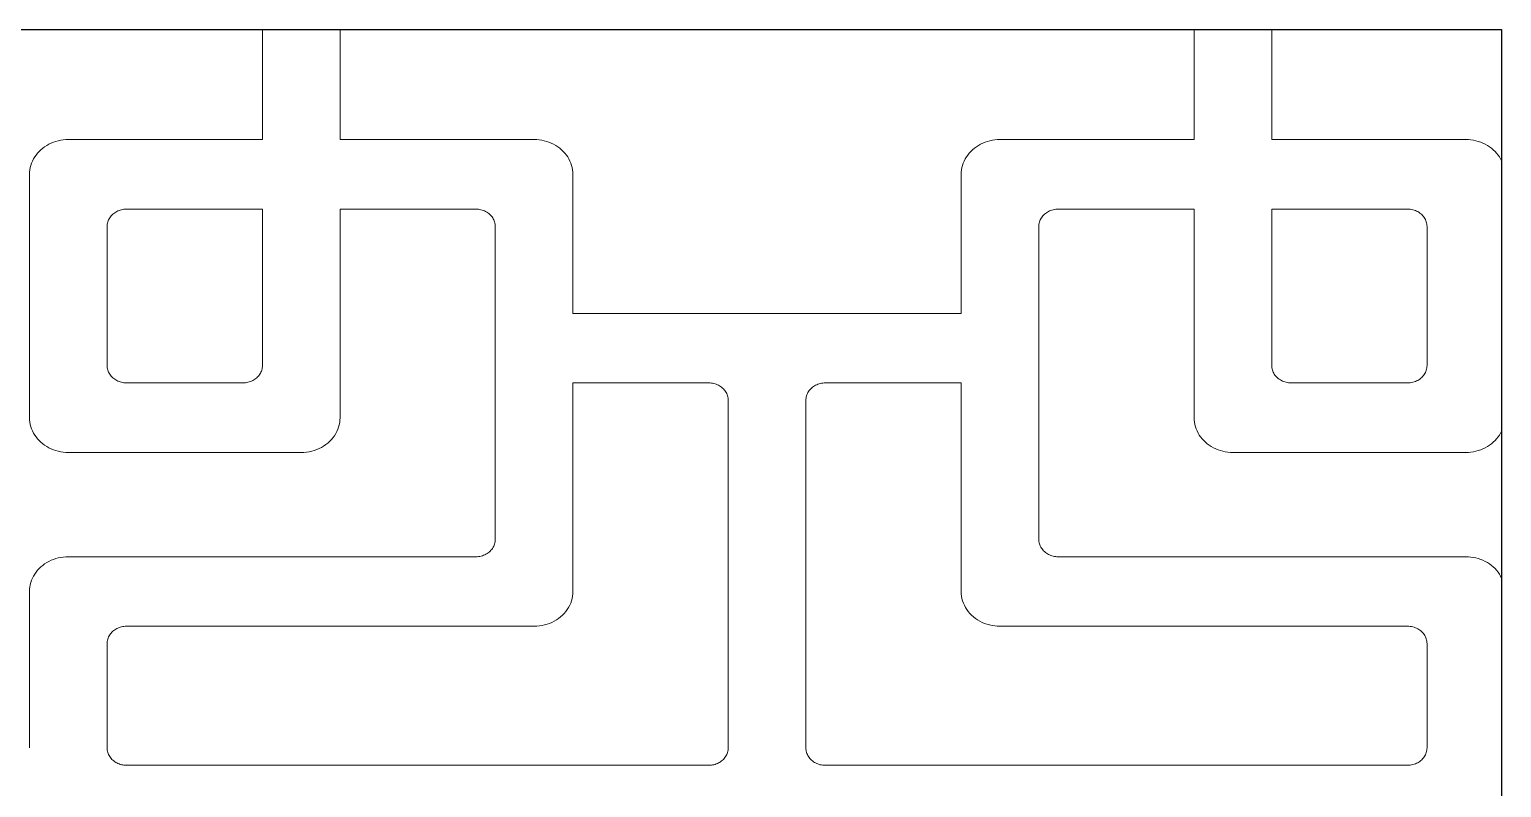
# Model space of a CAD drawing. Extents: x 1188826 to 1909461, y 608442 to 1651179.
# Drawn here: x 1691507.2 to 1691992.5, y 1048277.8 to 1048527.8 of the extents above; entities that cross this region are included whole.
import ezdxf

# ---------------------------------------------------------------- set-up
doc = ezdxf.new("R2010")
doc.units = 0
doc.header["$LTSCALE"] = 1000
doc.header["$MEASUREMENT"] = 0
doc.layers.add('煤化工粉煤灰', color=7, linetype='Continuous', lineweight=0)
doc.layers.add('立面线', color=40, linetype='Continuous')

msp = doc.modelspace()

# ---------------------------------------------------------------- linework, layer by layer
at = {"layer": '煤化工粉煤灰', "color": 34}
for p, q in [((1691584.03, 1048491.45), (1691584.03, 1048527.78)), ((1691609.62, 1048491.45), (1691609.62, 1048527.78)), ((1691891.11, 1048491.45), (1691891.11, 1048527.78)), ((1691916.7, 1048491.45), (1691916.7, 1048527.78)), ((1691513.65, 1048489.91), (1691512.94, 1048489.52)), ((1691514.39, 1048490.27), (1691513.65, 1048489.91)), ((1691515.15, 1048490.58), (1691514.39, 1048490.27)), ((1691515.94, 1048490.84), (1691515.15, 1048490.58)), ((1691516.74, 1048491.06), (1691515.94, 1048490.84)), ((1691517.55, 1048491.23), (1691516.74, 1048491.06)), ((1691518.38, 1048491.35), (1691517.55, 1048491.23)), ((1691519.21, 1048491.43), (1691518.38, 1048491.35)), ((1691520.05, 1048491.45), (1691519.21, 1048491.43)), ((1691584.03, 1048491.45), (1691520.05, 1048491.45)), ((1691673.59, 1048491.45), (1691609.62, 1048491.45)), ((1691674.43, 1048491.43), (1691673.59, 1048491.45)), ((1691675.26, 1048491.35), (1691674.43, 1048491.43)), ((1691676.09, 1048491.23), (1691675.26, 1048491.35)), ((1691676.9, 1048491.06), (1691676.09, 1048491.23)), ((1691677.71, 1048490.84), (1691676.9, 1048491.06)), ((1691678.49, 1048490.58), (1691677.71, 1048490.84)), ((1691679.25, 1048490.27), (1691678.49, 1048490.58)), ((1691679.99, 1048489.91), (1691679.25, 1048490.27)), ((1691680.7, 1048489.52), (1691679.99, 1048489.91)), ((1691820.74, 1048489.91), (1691820.03, 1048489.52)), ((1691821.48, 1048490.27), (1691820.74, 1048489.91)), ((1691822.24, 1048490.58), (1691821.48, 1048490.27)), ((1691823.02, 1048490.84), (1691822.24, 1048490.58)), ((1691823.83, 1048491.06), (1691823.02, 1048490.84)), ((1691824.64, 1048491.23), (1691823.83, 1048491.06)), ((1691825.47, 1048491.35), (1691824.64, 1048491.23)), ((1691826.3, 1048491.43), (1691825.47, 1048491.35)), ((1691827.14, 1048491.45), (1691826.3, 1048491.43)), ((1691891.11, 1048491.45), (1691827.14, 1048491.45)), ((1691980.68, 1048491.45), (1691916.7, 1048491.45)), ((1691981.52, 1048491.43), (1691980.68, 1048491.45)), ((1691982.35, 1048491.35), (1691981.52, 1048491.43)), ((1691983.18, 1048491.23), (1691982.35, 1048491.35)), ((1691983.99, 1048491.06), (1691983.18, 1048491.23)), ((1691984.79, 1048490.84), (1691983.99, 1048491.06)), ((1691985.58, 1048490.58), (1691984.79, 1048490.84)), ((1691986.34, 1048490.27), (1691985.58, 1048490.58)), ((1691987.08, 1048489.91), (1691986.34, 1048490.27)), ((1691987.79, 1048489.52), (1691987.08, 1048489.91)), ((1691508.57, 1048485.06), (1691508.23, 1048484.37)), ((1691508.97, 1048485.72), (1691508.57, 1048485.06)), ((1691509.41, 1048486.36), (1691508.97, 1048485.72)), ((1691509.9, 1048486.97), (1691509.41, 1048486.36)), ((1691510.43, 1048487.55), (1691509.9, 1048486.97)), ((1691511, 1048488.09), (1691510.43, 1048487.55)), ((1691511.61, 1048488.61), (1691511, 1048488.09)), ((1691512.26, 1048489.08), (1691511.61, 1048488.61)), ((1691512.94, 1048489.52), (1691512.26, 1048489.08)), ((1691681.38, 1048489.08), (1691680.7, 1048489.52)), ((1691682.03, 1048488.61), (1691681.38, 1048489.08)), ((1691682.64, 1048488.09), (1691682.03, 1048488.61)), ((1691683.21, 1048487.55), (1691682.64, 1048488.09)), ((1691683.74, 1048486.97), (1691683.21, 1048487.55)), ((1691684.23, 1048486.36), (1691683.74, 1048486.97)), ((1691684.67, 1048485.72), (1691684.23, 1048486.36)), ((1691685.07, 1048485.06), (1691684.67, 1048485.72)), ((1691685.41, 1048484.37), (1691685.07, 1048485.06)), ((1691815.66, 1048485.06), (1691815.32, 1048484.37)), ((1691816.06, 1048485.72), (1691815.66, 1048485.06)), ((1691816.5, 1048486.36), (1691816.06, 1048485.72)), ((1691816.99, 1048486.97), (1691816.5, 1048486.36)), ((1691817.52, 1048487.55), (1691816.99, 1048486.97)), ((1691818.09, 1048488.09), (1691817.52, 1048487.55)), ((1691818.7, 1048488.61), (1691818.09, 1048488.09)), ((1691819.35, 1048489.08), (1691818.7, 1048488.61)), ((1691820.03, 1048489.52), (1691819.35, 1048489.08)), ((1691988.47, 1048489.08), (1691987.79, 1048489.52)), ((1691989.12, 1048488.61), (1691988.47, 1048489.08)), ((1691989.73, 1048488.09), (1691989.12, 1048488.61)), ((1691990.3, 1048487.55), (1691989.73, 1048488.09)), ((1691990.83, 1048486.97), (1691990.3, 1048487.55)), ((1691991.32, 1048486.36), (1691990.83, 1048486.97)), ((1691991.76, 1048485.72), (1691991.32, 1048486.36)), ((1691992.16, 1048485.06), (1691991.76, 1048485.72)), ((1691992.46, 1048484.46), (1691992.16, 1048485.06)), ((1691507.28, 1048480.74), (1691507.25, 1048479.99)), ((1691507.25, 1048479.99), (1691507.25, 1048399.75)), ((1691507.36, 1048481.48), (1691507.28, 1048480.74)), ((1691507.5, 1048482.22), (1691507.36, 1048481.48)), ((1691507.69, 1048482.95), (1691507.5, 1048482.22)), ((1691507.93, 1048483.67), (1691507.69, 1048482.95)), ((1691508.23, 1048484.37), (1691507.93, 1048483.67)), ((1691685.71, 1048483.67), (1691685.41, 1048484.37)), ((1691685.95, 1048482.95), (1691685.71, 1048483.67)), ((1691686.14, 1048482.22), (1691685.95, 1048482.95)), ((1691686.28, 1048481.48), (1691686.14, 1048482.22)), ((1691686.36, 1048480.74), (1691686.28, 1048481.48)), ((1691686.39, 1048479.99), (1691686.36, 1048480.74)), ((1691686.39, 1048434.14), (1691686.39, 1048479.99)), ((1691814.37, 1048480.74), (1691814.34, 1048479.99)), ((1691814.34, 1048479.99), (1691814.34, 1048434.14)), ((1691814.45, 1048481.48), (1691814.37, 1048480.74)), ((1691814.59, 1048482.22), (1691814.45, 1048481.48)), ((1691814.78, 1048482.95), (1691814.59, 1048482.22)), ((1691815.02, 1048483.67), (1691814.78, 1048482.95)), ((1691815.32, 1048484.37), (1691815.02, 1048483.67)), ((1691533.5, 1048465.33), (1691533.33, 1048464.99)), ((1691533.7, 1048465.66), (1691533.5, 1048465.33)), ((1691533.92, 1048465.98), (1691533.7, 1048465.66)), ((1691534.17, 1048466.28), (1691533.92, 1048465.98)), ((1691534.43, 1048466.57), (1691534.17, 1048466.28)), ((1691534.72, 1048466.85), (1691534.43, 1048466.57)), ((1691535.02, 1048467.1), (1691534.72, 1048466.85)), ((1691535.35, 1048467.34), (1691535.02, 1048467.1)), ((1691535.69, 1048467.56), (1691535.35, 1048467.34)), ((1691536.04, 1048467.76), (1691535.69, 1048467.56)), ((1691536.41, 1048467.93), (1691536.04, 1048467.76)), ((1691536.79, 1048468.09), (1691536.41, 1048467.93)), ((1691537.19, 1048468.22), (1691536.79, 1048468.09)), ((1691537.59, 1048468.33), (1691537.19, 1048468.22)), ((1691537.99, 1048468.42), (1691537.59, 1048468.33)), ((1691538.41, 1048468.48), (1691537.99, 1048468.42)), ((1691538.82, 1048468.51), (1691538.41, 1048468.48)), ((1691539.24, 1048468.53), (1691538.82, 1048468.51)), ((1691584.03, 1048468.53), (1691539.24, 1048468.53)), ((1691584.03, 1048468.53), (1691584.03, 1048416.94)), ((1691609.62, 1048468.53), (1691654.4, 1048468.53)), ((1691609.62, 1048399.75), (1691609.62, 1048468.53)), ((1691654.4, 1048468.53), (1691654.82, 1048468.51)), ((1691654.82, 1048468.51), (1691655.24, 1048468.48)), ((1691655.24, 1048468.48), (1691655.65, 1048468.42)), ((1691655.65, 1048468.42), (1691656.06, 1048468.33)), ((1691656.06, 1048468.33), (1691656.46, 1048468.22)), ((1691656.46, 1048468.22), (1691656.85, 1048468.09)), ((1691656.85, 1048468.09), (1691657.23, 1048467.93)), ((1691657.23, 1048467.93), (1691657.6, 1048467.76)), ((1691657.6, 1048467.76), (1691657.95, 1048467.56)), ((1691657.95, 1048467.56), (1691658.29, 1048467.34)), ((1691658.29, 1048467.34), (1691658.62, 1048467.1)), ((1691658.62, 1048467.1), (1691658.92, 1048466.85)), ((1691658.92, 1048466.85), (1691659.21, 1048466.57)), ((1691659.21, 1048466.57), (1691659.48, 1048466.28)), ((1691659.48, 1048466.28), (1691659.72, 1048465.98)), ((1691659.72, 1048465.98), (1691659.94, 1048465.66)), ((1691659.94, 1048465.66), (1691660.14, 1048465.33)), ((1691660.14, 1048465.33), (1691660.31, 1048464.99)), ((1691840.42, 1048464.99), (1691840.59, 1048465.33)), ((1691840.59, 1048465.33), (1691840.79, 1048465.66)), ((1691840.79, 1048465.66), (1691841.01, 1048465.98)), ((1691841.01, 1048465.98), (1691841.25, 1048466.28)), ((1691841.25, 1048466.28), (1691841.52, 1048466.57)), ((1691841.52, 1048466.57), (1691841.81, 1048466.85)), ((1691841.81, 1048466.85), (1691842.11, 1048467.1)), ((1691842.11, 1048467.1), (1691842.44, 1048467.34)), ((1691842.44, 1048467.34), (1691842.78, 1048467.56)), ((1691842.78, 1048467.56), (1691843.13, 1048467.76)), ((1691843.13, 1048467.76), (1691843.5, 1048467.93)), ((1691843.5, 1048467.93), (1691843.88, 1048468.09)), ((1691843.88, 1048468.09), (1691844.27, 1048468.22)), ((1691844.27, 1048468.22), (1691844.67, 1048468.33)), ((1691844.67, 1048468.33), (1691845.08, 1048468.42)), ((1691845.08, 1048468.42), (1691845.5, 1048468.48)), ((1691845.5, 1048468.48), (1691845.91, 1048468.51)), ((1691845.91, 1048468.51), (1691846.33, 1048468.53)), ((1691846.33, 1048468.53), (1691891.11, 1048468.53)), ((1691891.11, 1048468.53), (1691891.11, 1048399.75)), ((1691916.7, 1048468.53), (1691961.49, 1048468.53)), ((1691916.7, 1048416.94), (1691916.7, 1048468.53)), ((1691961.49, 1048468.53), (1691961.92, 1048468.51)), ((1691961.92, 1048468.51), (1691962.36, 1048468.47)), ((1691962.36, 1048468.47), (1691962.79, 1048468.41)), ((1691962.79, 1048468.41), (1691963.21, 1048468.31)), ((1691963.21, 1048468.31), (1691963.63, 1048468.19)), ((1691963.63, 1048468.19), (1691964.04, 1048468.05)), ((1691964.04, 1048468.05), (1691964.43, 1048467.88)), ((1691964.43, 1048467.88), (1691964.81, 1048467.69)), ((1691964.81, 1048467.69), (1691965.18, 1048467.48)), ((1691965.18, 1048467.48), (1691965.53, 1048467.24)), ((1691965.53, 1048467.24), (1691965.86, 1048466.98)), ((1691965.86, 1048466.98), (1691966.16, 1048466.71)), ((1691966.16, 1048466.71), (1691966.45, 1048466.41)), ((1691966.45, 1048466.41), (1691966.71, 1048466.1)), ((1691966.71, 1048466.1), (1691966.95, 1048465.77)), ((1691966.95, 1048465.77), (1691967.17, 1048465.43)), ((1691967.17, 1048465.43), (1691967.36, 1048465.08)), ((1691532.86, 1048463.17), (1691532.84, 1048462.79)), ((1691532.84, 1048462.79), (1691532.84, 1048416.94)), ((1691532.9, 1048463.54), (1691532.86, 1048463.17)), ((1691532.97, 1048463.91), (1691532.9, 1048463.54)), ((1691533.06, 1048464.28), (1691532.97, 1048463.91)), ((1691533.18, 1048464.64), (1691533.06, 1048464.28)), ((1691533.33, 1048464.99), (1691533.18, 1048464.64)), ((1691660.31, 1048464.99), (1691660.46, 1048464.64)), ((1691660.46, 1048464.64), (1691660.58, 1048464.28)), ((1691660.58, 1048464.28), (1691660.67, 1048463.91)), ((1691660.67, 1048463.91), (1691660.74, 1048463.54)), ((1691660.74, 1048463.54), (1691660.78, 1048463.17)), ((1691660.78, 1048463.17), (1691660.8, 1048462.79)), ((1691660.8, 1048462.79), (1691660.8, 1048359.63)), ((1691839.93, 1048462.79), (1691839.95, 1048463.17)), ((1691839.93, 1048359.63), (1691839.93, 1048462.79)), ((1691839.95, 1048463.17), (1691839.99, 1048463.54)), ((1691839.99, 1048463.54), (1691840.06, 1048463.91)), ((1691840.06, 1048463.91), (1691840.15, 1048464.28)), ((1691840.15, 1048464.28), (1691840.27, 1048464.64)), ((1691840.27, 1048464.64), (1691840.42, 1048464.99)), ((1691967.36, 1048465.08), (1691967.52, 1048464.71)), ((1691967.52, 1048464.71), (1691967.65, 1048464.34)), ((1691967.65, 1048464.34), (1691967.75, 1048463.96)), ((1691967.75, 1048463.96), (1691967.83, 1048463.57)), ((1691967.83, 1048463.57), (1691967.87, 1048463.19)), ((1691967.87, 1048463.19), (1691967.89, 1048462.79)), ((1691967.89, 1048462.79), (1691967.89, 1048416.94)), ((1691686.39, 1048434.14), (1691814.34, 1048434.14)), ((1691532.84, 1048416.94), (1691532.86, 1048416.57)), ((1691584.01, 1048416.57), (1691584.03, 1048416.94)), ((1691916.72, 1048416.57), (1691916.7, 1048416.94)), ((1691967.89, 1048416.94), (1691967.87, 1048416.55)), ((1691532.86, 1048416.57), (1691532.9, 1048416.2)), ((1691532.9, 1048416.2), (1691532.97, 1048415.83)), ((1691532.97, 1048415.83), (1691533.06, 1048415.46)), ((1691533.06, 1048415.46), (1691533.18, 1048415.1)), ((1691533.18, 1048415.1), (1691533.33, 1048414.75)), ((1691533.33, 1048414.75), (1691533.5, 1048414.41)), ((1691533.5, 1048414.41), (1691533.7, 1048414.08)), ((1691533.7, 1048414.08), (1691533.92, 1048413.76)), ((1691533.92, 1048413.76), (1691534.17, 1048413.46)), ((1691534.17, 1048413.46), (1691534.43, 1048413.17)), ((1691534.43, 1048413.17), (1691534.72, 1048412.89)), ((1691534.72, 1048412.89), (1691535.02, 1048412.64)), ((1691535.02, 1048412.64), (1691535.35, 1048412.4)), ((1691535.35, 1048412.4), (1691535.69, 1048412.18)), ((1691535.69, 1048412.18), (1691536.04, 1048411.98)), ((1691536.04, 1048411.98), (1691536.41, 1048411.8)), ((1691580.46, 1048411.8), (1691580.83, 1048411.98)), ((1691580.83, 1048411.98), (1691581.18, 1048412.18)), ((1691581.18, 1048412.18), (1691581.52, 1048412.4)), ((1691581.52, 1048412.4), (1691581.85, 1048412.64)), ((1691581.85, 1048412.64), (1691582.15, 1048412.89)), ((1691582.15, 1048412.89), (1691582.44, 1048413.17)), ((1691582.44, 1048413.17), (1691582.7, 1048413.46)), ((1691582.7, 1048413.46), (1691582.95, 1048413.76)), ((1691582.95, 1048413.76), (1691583.17, 1048414.08)), ((1691583.17, 1048414.08), (1691583.37, 1048414.41)), ((1691583.37, 1048414.41), (1691583.54, 1048414.75)), ((1691583.54, 1048414.75), (1691583.69, 1048415.1)), ((1691583.69, 1048415.1), (1691583.81, 1048415.46)), ((1691583.81, 1048415.46), (1691583.9, 1048415.83)), ((1691583.9, 1048415.83), (1691583.97, 1048416.2)), ((1691583.97, 1048416.2), (1691584.01, 1048416.57)), ((1691916.76, 1048416.2), (1691916.72, 1048416.57)), ((1691916.83, 1048415.83), (1691916.76, 1048416.2)), ((1691916.92, 1048415.46), (1691916.83, 1048415.83)), ((1691917.04, 1048415.1), (1691916.92, 1048415.46)), ((1691917.19, 1048414.75), (1691917.04, 1048415.1)), ((1691917.36, 1048414.41), (1691917.19, 1048414.75)), ((1691917.56, 1048414.08), (1691917.36, 1048414.41)), ((1691917.78, 1048413.76), (1691917.56, 1048414.08)), ((1691918.03, 1048413.46), (1691917.78, 1048413.76)), ((1691918.29, 1048413.17), (1691918.03, 1048413.46)), ((1691918.58, 1048412.89), (1691918.29, 1048413.17)), ((1691918.88, 1048412.64), (1691918.58, 1048412.89)), ((1691919.21, 1048412.4), (1691918.88, 1048412.64)), ((1691919.55, 1048412.18), (1691919.21, 1048412.4)), ((1691919.9, 1048411.98), (1691919.55, 1048412.18)), ((1691920.27, 1048411.8), (1691919.9, 1048411.98)), ((1691964.81, 1048412.05), (1691964.43, 1048411.86)), ((1691965.18, 1048412.26), (1691964.81, 1048412.05)), ((1691965.53, 1048412.5), (1691965.18, 1048412.26)), ((1691965.86, 1048412.76), (1691965.53, 1048412.5)), ((1691966.16, 1048413.03), (1691965.86, 1048412.76)), ((1691966.45, 1048413.33), (1691966.16, 1048413.03)), ((1691966.71, 1048413.64), (1691966.45, 1048413.33)), ((1691966.95, 1048413.97), (1691966.71, 1048413.64)), ((1691967.17, 1048414.31), (1691966.95, 1048413.97)), ((1691967.36, 1048414.66), (1691967.17, 1048414.31)), ((1691967.52, 1048415.03), (1691967.36, 1048414.66)), ((1691967.65, 1048415.4), (1691967.52, 1048415.03)), ((1691967.75, 1048415.78), (1691967.65, 1048415.4)), ((1691967.83, 1048416.16), (1691967.75, 1048415.78)), ((1691967.87, 1048416.55), (1691967.83, 1048416.16)), ((1691536.41, 1048411.8), (1691536.79, 1048411.65)), ((1691536.79, 1048411.65), (1691537.19, 1048411.52)), ((1691537.19, 1048411.52), (1691537.59, 1048411.41)), ((1691537.59, 1048411.41), (1691537.99, 1048411.32)), ((1691537.99, 1048411.32), (1691538.41, 1048411.26)), ((1691538.41, 1048411.26), (1691538.82, 1048411.23)), ((1691538.82, 1048411.23), (1691539.24, 1048411.21)), ((1691539.24, 1048411.21), (1691577.63, 1048411.21)), ((1691577.63, 1048411.21), (1691578.05, 1048411.23)), ((1691578.05, 1048411.23), (1691578.46, 1048411.26)), ((1691578.46, 1048411.26), (1691578.88, 1048411.32)), ((1691578.88, 1048411.32), (1691579.28, 1048411.41)), ((1691579.28, 1048411.41), (1691579.68, 1048411.52)), ((1691579.68, 1048411.52), (1691580.08, 1048411.65)), ((1691580.08, 1048411.65), (1691580.46, 1048411.8)), ((1691686.39, 1048411.21), (1691731.17, 1048411.21)), ((1691686.39, 1048342.44), (1691686.39, 1048411.21)), ((1691731.17, 1048411.21), (1691731.59, 1048411.2)), ((1691731.59, 1048411.2), (1691732.01, 1048411.16)), ((1691732.01, 1048411.16), (1691732.42, 1048411.1)), ((1691732.42, 1048411.1), (1691732.83, 1048411.02)), ((1691732.83, 1048411.02), (1691733.23, 1048410.91)), ((1691733.23, 1048410.91), (1691733.62, 1048410.78)), ((1691733.62, 1048410.78), (1691734, 1048410.62)), ((1691734, 1048410.62), (1691734.37, 1048410.45)), ((1691734.37, 1048410.45), (1691734.73, 1048410.25)), ((1691734.73, 1048410.25), (1691735.07, 1048410.03)), ((1691735.07, 1048410.03), (1691735.39, 1048409.79)), ((1691735.39, 1048409.79), (1691735.7, 1048409.53)), ((1691735.7, 1048409.53), (1691735.98, 1048409.26)), ((1691735.98, 1048409.26), (1691736.25, 1048408.97)), ((1691736.25, 1048408.97), (1691736.49, 1048408.67)), ((1691736.49, 1048408.67), (1691736.71, 1048408.35)), ((1691736.71, 1048408.35), (1691736.91, 1048408.02)), ((1691736.91, 1048408.02), (1691737.08, 1048407.68)), ((1691737.08, 1048407.68), (1691737.23, 1048407.32)), ((1691737.23, 1048407.32), (1691737.35, 1048406.97)), ((1691763.38, 1048406.97), (1691763.5, 1048407.32)), ((1691763.5, 1048407.32), (1691763.65, 1048407.68)), ((1691763.65, 1048407.68), (1691763.82, 1048408.02)), ((1691763.82, 1048408.02), (1691764.02, 1048408.35)), ((1691764.02, 1048408.35), (1691764.24, 1048408.67)), ((1691764.24, 1048408.67), (1691764.48, 1048408.97)), ((1691764.48, 1048408.97), (1691764.75, 1048409.26)), ((1691764.75, 1048409.26), (1691765.03, 1048409.53)), ((1691765.03, 1048409.53), (1691765.34, 1048409.79)), ((1691765.34, 1048409.79), (1691765.66, 1048410.03)), ((1691765.66, 1048410.03), (1691766, 1048410.25)), ((1691766, 1048410.25), (1691766.36, 1048410.45)), ((1691766.36, 1048410.45), (1691766.73, 1048410.62)), ((1691766.73, 1048410.62), (1691767.11, 1048410.78)), ((1691767.11, 1048410.78), (1691767.5, 1048410.91)), ((1691767.5, 1048410.91), (1691767.9, 1048411.02)), ((1691767.9, 1048411.02), (1691768.31, 1048411.1)), ((1691768.31, 1048411.1), (1691768.72, 1048411.16)), ((1691768.72, 1048411.16), (1691769.14, 1048411.2)), ((1691769.14, 1048411.2), (1691769.56, 1048411.21)), ((1691769.56, 1048411.21), (1691814.34, 1048411.21)), ((1691814.34, 1048411.21), (1691814.34, 1048342.44)), ((1691920.65, 1048411.65), (1691920.27, 1048411.8)), ((1691921.05, 1048411.52), (1691920.65, 1048411.65)), ((1691921.45, 1048411.41), (1691921.05, 1048411.52)), ((1691921.85, 1048411.32), (1691921.45, 1048411.41)), ((1691922.27, 1048411.26), (1691921.85, 1048411.32)), ((1691922.68, 1048411.23), (1691922.27, 1048411.26)), ((1691923.1, 1048411.21), (1691922.68, 1048411.23)), ((1691961.49, 1048411.21), (1691923.1, 1048411.21)), ((1691961.92, 1048411.23), (1691961.49, 1048411.21)), ((1691962.36, 1048411.27), (1691961.92, 1048411.23)), ((1691962.79, 1048411.33), (1691962.36, 1048411.27)), ((1691963.21, 1048411.43), (1691962.79, 1048411.33)), ((1691963.63, 1048411.54), (1691963.21, 1048411.43)), ((1691964.04, 1048411.69), (1691963.63, 1048411.54)), ((1691964.43, 1048411.86), (1691964.04, 1048411.69)), ((1691737.35, 1048406.97), (1691737.45, 1048406.6)), ((1691737.45, 1048406.6), (1691737.52, 1048406.23)), ((1691737.52, 1048406.23), (1691737.56, 1048405.86)), ((1691737.56, 1048405.86), (1691737.57, 1048405.48)), ((1691737.57, 1048405.48), (1691737.57, 1048290.86)), ((1691763.16, 1048405.48), (1691763.17, 1048405.86)), ((1691763.16, 1048290.86), (1691763.16, 1048405.48)), ((1691763.17, 1048405.86), (1691763.22, 1048406.23)), ((1691763.22, 1048406.23), (1691763.28, 1048406.6)), ((1691763.28, 1048406.6), (1691763.38, 1048406.97)), ((1691507.25, 1048399.75), (1691507.28, 1048399)), ((1691507.28, 1048399), (1691507.36, 1048398.25)), ((1691507.36, 1048398.25), (1691507.5, 1048397.51)), ((1691507.5, 1048397.51), (1691507.69, 1048396.78)), ((1691609.14, 1048396.66), (1691609.35, 1048397.42)), ((1691609.35, 1048397.42), (1691609.5, 1048398.19)), ((1691609.5, 1048398.19), (1691609.59, 1048398.97)), ((1691609.59, 1048398.97), (1691609.62, 1048399.75)), ((1691891.11, 1048399.75), (1691891.14, 1048399)), ((1691891.14, 1048399), (1691891.22, 1048398.25)), ((1691891.22, 1048398.25), (1691891.36, 1048397.51)), ((1691891.36, 1048397.51), (1691891.55, 1048396.78)), ((1691507.69, 1048396.78), (1691507.93, 1048396.07)), ((1691507.93, 1048396.07), (1691508.23, 1048395.36)), ((1691508.23, 1048395.36), (1691508.57, 1048394.68)), ((1691508.57, 1048394.68), (1691508.97, 1048394.02)), ((1691508.97, 1048394.02), (1691509.41, 1048393.38)), ((1691509.41, 1048393.38), (1691509.9, 1048392.77)), ((1691509.9, 1048392.77), (1691510.43, 1048392.19)), ((1691606.75, 1048392.52), (1691607.27, 1048393.14)), ((1691607.27, 1048393.14), (1691607.75, 1048393.8)), ((1691607.75, 1048393.8), (1691608.18, 1048394.48)), ((1691608.18, 1048394.48), (1691608.56, 1048395.18)), ((1691608.56, 1048395.18), (1691608.88, 1048395.91)), ((1691608.88, 1048395.91), (1691609.14, 1048396.66)), ((1691891.55, 1048396.78), (1691891.79, 1048396.07)), ((1691891.79, 1048396.07), (1691892.09, 1048395.36)), ((1691892.09, 1048395.36), (1691892.43, 1048394.68)), ((1691892.43, 1048394.68), (1691892.83, 1048394.02)), ((1691892.83, 1048394.02), (1691893.27, 1048393.38)), ((1691893.27, 1048393.38), (1691893.76, 1048392.77)), ((1691893.76, 1048392.77), (1691894.29, 1048392.19)), ((1691990.3, 1048392.19), (1691990.83, 1048392.77)), ((1691990.83, 1048392.77), (1691991.32, 1048393.38)), ((1691991.32, 1048393.38), (1691991.76, 1048394.02)), ((1691991.76, 1048394.02), (1691992.16, 1048394.68)), ((1691992.16, 1048394.68), (1691992.46, 1048395.28)), ((1691510.43, 1048392.19), (1691511, 1048391.65)), ((1691511, 1048391.65), (1691511.61, 1048391.13)), ((1691511.61, 1048391.13), (1691512.26, 1048390.66)), ((1691512.26, 1048390.66), (1691512.94, 1048390.22)), ((1691512.94, 1048390.22), (1691513.65, 1048389.82)), ((1691513.65, 1048389.82), (1691514.39, 1048389.47)), ((1691514.39, 1048389.47), (1691515.15, 1048389.16)), ((1691515.15, 1048389.16), (1691515.94, 1048388.9)), ((1691515.94, 1048388.9), (1691516.74, 1048388.68)), ((1691516.74, 1048388.68), (1691517.55, 1048388.51)), ((1691517.55, 1048388.51), (1691518.38, 1048388.39)), ((1691518.38, 1048388.39), (1691519.21, 1048388.31)), ((1691519.21, 1048388.31), (1691520.05, 1048388.29)), ((1691520.05, 1048388.29), (1691596.82, 1048388.29)), ((1691596.82, 1048388.29), (1691597.69, 1048388.32)), ((1691597.69, 1048388.32), (1691598.56, 1048388.4)), ((1691598.56, 1048388.4), (1691599.42, 1048388.53)), ((1691599.42, 1048388.53), (1691600.27, 1048388.71)), ((1691600.27, 1048388.71), (1691601.11, 1048388.95)), ((1691601.11, 1048388.95), (1691601.92, 1048389.24)), ((1691601.92, 1048389.24), (1691602.71, 1048389.57)), ((1691602.71, 1048389.57), (1691603.47, 1048389.96)), ((1691603.47, 1048389.96), (1691604.2, 1048390.39)), ((1691604.2, 1048390.39), (1691604.9, 1048390.86)), ((1691604.9, 1048390.86), (1691605.55, 1048391.37)), ((1691605.55, 1048391.37), (1691606.17, 1048391.93)), ((1691606.17, 1048391.93), (1691606.75, 1048392.52)), ((1691894.29, 1048392.19), (1691894.86, 1048391.65)), ((1691894.86, 1048391.65), (1691895.47, 1048391.13)), ((1691895.47, 1048391.13), (1691896.12, 1048390.66)), ((1691896.12, 1048390.66), (1691896.8, 1048390.22)), ((1691896.8, 1048390.22), (1691897.51, 1048389.82)), ((1691897.51, 1048389.82), (1691898.25, 1048389.47)), ((1691898.25, 1048389.47), (1691899.01, 1048389.16)), ((1691899.01, 1048389.16), (1691899.8, 1048388.9)), ((1691899.8, 1048388.9), (1691900.6, 1048388.68)), ((1691900.6, 1048388.68), (1691901.41, 1048388.51)), ((1691901.41, 1048388.51), (1691902.24, 1048388.39)), ((1691902.24, 1048388.39), (1691903.07, 1048388.31)), ((1691903.07, 1048388.31), (1691903.91, 1048388.29)), ((1691903.91, 1048388.29), (1691980.68, 1048388.29)), ((1691980.68, 1048388.29), (1691981.52, 1048388.31)), ((1691981.52, 1048388.31), (1691982.35, 1048388.39)), ((1691982.35, 1048388.39), (1691983.18, 1048388.51)), ((1691983.18, 1048388.51), (1691983.99, 1048388.68)), ((1691983.99, 1048388.68), (1691984.79, 1048388.9)), ((1691984.79, 1048388.9), (1691985.58, 1048389.16)), ((1691985.58, 1048389.16), (1691986.34, 1048389.47)), ((1691986.34, 1048389.47), (1691987.08, 1048389.82)), ((1691987.08, 1048389.82), (1691987.79, 1048390.22)), ((1691987.79, 1048390.22), (1691988.47, 1048390.66)), ((1691988.47, 1048390.66), (1691989.12, 1048391.13)), ((1691989.12, 1048391.13), (1691989.73, 1048391.65)), ((1691989.73, 1048391.65), (1691990.3, 1048392.19)), ((1691660.74, 1048358.85), (1691660.66, 1048358.47)), ((1691660.78, 1048359.24), (1691660.74, 1048358.85)), ((1691660.8, 1048359.63), (1691660.78, 1048359.24)), ((1691839.95, 1048359.26), (1691839.93, 1048359.63)), ((1691839.99, 1048358.88), (1691839.95, 1048359.26)), ((1691840.06, 1048358.51), (1691839.99, 1048358.88)), ((1691518.38, 1048353.8), (1691517.55, 1048353.68)), ((1691519.21, 1048353.88), (1691518.38, 1048353.8)), ((1691520.05, 1048353.9), (1691519.21, 1048353.88)), ((1691654.4, 1048353.9), (1691520.05, 1048353.9)), ((1691654.84, 1048353.91), (1691654.4, 1048353.9)), ((1691655.27, 1048353.95), (1691654.84, 1048353.91)), ((1691655.7, 1048354.02), (1691655.27, 1048353.95)), ((1691656.13, 1048354.11), (1691655.7, 1048354.02)), ((1691656.54, 1048354.23), (1691656.13, 1048354.11)), ((1691656.95, 1048354.38), (1691656.54, 1048354.23)), ((1691657.34, 1048354.54), (1691656.95, 1048354.38)), ((1691657.72, 1048354.74), (1691657.34, 1048354.54)), ((1691658.09, 1048354.95), (1691657.72, 1048354.74)), ((1691658.44, 1048355.19), (1691658.09, 1048354.95)), ((1691658.77, 1048355.44), (1691658.44, 1048355.19)), ((1691659.08, 1048355.72), (1691658.77, 1048355.44)), ((1691659.36, 1048356.02), (1691659.08, 1048355.72)), ((1691659.63, 1048356.33), (1691659.36, 1048356.02)), ((1691659.87, 1048356.65), (1691659.63, 1048356.33)), ((1691660.08, 1048357), (1691659.87, 1048356.65)), ((1691660.27, 1048357.35), (1691660.08, 1048357)), ((1691660.43, 1048357.71), (1691660.27, 1048357.35)), ((1691660.56, 1048358.09), (1691660.43, 1048357.71)), ((1691660.66, 1048358.47), (1691660.56, 1048358.09)), ((1691840.15, 1048358.15), (1691840.06, 1048358.51)), ((1691840.27, 1048357.79), (1691840.15, 1048358.15)), ((1691840.42, 1048357.44), (1691840.27, 1048357.79)), ((1691840.59, 1048357.1), (1691840.42, 1048357.44)), ((1691840.79, 1048356.77), (1691840.59, 1048357.1)), ((1691841.01, 1048356.45), (1691840.79, 1048356.77)), ((1691841.25, 1048356.14), (1691841.01, 1048356.45)), ((1691841.52, 1048355.85), (1691841.25, 1048356.14)), ((1691841.81, 1048355.58), (1691841.52, 1048355.85)), ((1691842.11, 1048355.32), (1691841.81, 1048355.58)), ((1691842.44, 1048355.09), (1691842.11, 1048355.32)), ((1691842.78, 1048354.87), (1691842.44, 1048355.09)), ((1691843.13, 1048354.67), (1691842.78, 1048354.87)), ((1691843.5, 1048354.49), (1691843.13, 1048354.67)), ((1691843.88, 1048354.34), (1691843.5, 1048354.49)), ((1691844.27, 1048354.21), (1691843.88, 1048354.34)), ((1691844.67, 1048354.1), (1691844.27, 1048354.21)), ((1691845.08, 1048354.01), (1691844.67, 1048354.1)), ((1691845.5, 1048353.95), (1691845.08, 1048354.01)), ((1691845.91, 1048353.91), (1691845.5, 1048353.95)), ((1691846.33, 1048353.9), (1691845.91, 1048353.91)), ((1691980.68, 1048353.9), (1691846.33, 1048353.9)), ((1691981.52, 1048353.88), (1691980.68, 1048353.9)), ((1691982.35, 1048353.8), (1691981.52, 1048353.88)), ((1691983.18, 1048353.68), (1691982.35, 1048353.8)), ((1691509.9, 1048349.42), (1691509.41, 1048348.81)), ((1691510.43, 1048350), (1691509.9, 1048349.42)), ((1691511, 1048350.54), (1691510.43, 1048350)), ((1691511.61, 1048351.06), (1691511, 1048350.54)), ((1691512.26, 1048351.53), (1691511.61, 1048351.06)), ((1691512.94, 1048351.97), (1691512.26, 1048351.53)), ((1691513.65, 1048352.37), (1691512.94, 1048351.97)), ((1691514.39, 1048352.72), (1691513.65, 1048352.37)), ((1691515.15, 1048353.03), (1691514.39, 1048352.72)), ((1691515.94, 1048353.29), (1691515.15, 1048353.03)), ((1691516.74, 1048353.51), (1691515.94, 1048353.29)), ((1691517.55, 1048353.68), (1691516.74, 1048353.51)), ((1691983.99, 1048353.51), (1691983.18, 1048353.68)), ((1691984.79, 1048353.29), (1691983.99, 1048353.51)), ((1691985.58, 1048353.03), (1691984.79, 1048353.29)), ((1691986.34, 1048352.72), (1691985.58, 1048353.03)), ((1691987.08, 1048352.37), (1691986.34, 1048352.72)), ((1691987.79, 1048351.97), (1691987.08, 1048352.37)), ((1691988.47, 1048351.53), (1691987.79, 1048351.97)), ((1691989.12, 1048351.06), (1691988.47, 1048351.53)), ((1691989.73, 1048350.54), (1691989.12, 1048351.06)), ((1691990.3, 1048350), (1691989.73, 1048350.54)), ((1691990.83, 1048349.42), (1691990.3, 1048350)), ((1691991.32, 1048348.81), (1691990.83, 1048349.42)), ((1691507.5, 1048344.68), (1691507.36, 1048343.93)), ((1691507.69, 1048345.41), (1691507.5, 1048344.68)), ((1691507.93, 1048346.12), (1691507.69, 1048345.41)), ((1691508.23, 1048346.83), (1691507.93, 1048346.12)), ((1691508.57, 1048347.51), (1691508.23, 1048346.83)), ((1691508.97, 1048348.17), (1691508.57, 1048347.51)), ((1691509.41, 1048348.81), (1691508.97, 1048348.17)), ((1691991.76, 1048348.17), (1691991.32, 1048348.81)), ((1691992.16, 1048347.51), (1691991.76, 1048348.17)), ((1691992.46, 1048346.91), (1691992.16, 1048347.51)), ((1691507.28, 1048343.19), (1691507.25, 1048342.44)), ((1691507.25, 1048342.44), (1691507.25, 1048291.35)), ((1691507.36, 1048343.93), (1691507.28, 1048343.19)), ((1691685.65, 1048338.6), (1691685.91, 1048339.35)), ((1691685.91, 1048339.35), (1691686.12, 1048340.11)), ((1691686.12, 1048340.11), (1691686.27, 1048340.88)), ((1691686.27, 1048340.88), (1691686.36, 1048341.66)), ((1691686.36, 1048341.66), (1691686.39, 1048342.44)), ((1691814.34, 1048342.44), (1691814.37, 1048341.66)), ((1691814.37, 1048341.66), (1691814.46, 1048340.88)), ((1691814.46, 1048340.88), (1691814.61, 1048340.11)), ((1691814.61, 1048340.11), (1691814.82, 1048339.35)), ((1691814.82, 1048339.35), (1691815.08, 1048338.6)), ((1691682.33, 1048334.06), (1691682.94, 1048334.62)), ((1691682.94, 1048334.62), (1691683.52, 1048335.21)), ((1691683.52, 1048335.21), (1691684.05, 1048335.83)), ((1691684.05, 1048335.83), (1691684.53, 1048336.48)), ((1691684.53, 1048336.48), (1691684.95, 1048337.17)), ((1691684.95, 1048337.17), (1691685.33, 1048337.87)), ((1691685.33, 1048337.87), (1691685.65, 1048338.6)), ((1691815.08, 1048338.6), (1691815.4, 1048337.87)), ((1691815.4, 1048337.87), (1691815.78, 1048337.17)), ((1691815.78, 1048337.17), (1691816.2, 1048336.48)), ((1691816.2, 1048336.48), (1691816.68, 1048335.83)), ((1691816.68, 1048335.83), (1691817.21, 1048335.21)), ((1691817.21, 1048335.21), (1691817.79, 1048334.62)), ((1691817.79, 1048334.62), (1691818.4, 1048334.06)), ((1691534.72, 1048329.3), (1691535.02, 1048329.55)), ((1691535.02, 1048329.55), (1691535.35, 1048329.79)), ((1691535.35, 1048329.79), (1691535.69, 1048330.01)), ((1691535.69, 1048330.01), (1691536.04, 1048330.21)), ((1691536.04, 1048330.21), (1691536.41, 1048330.39)), ((1691536.41, 1048330.39), (1691536.79, 1048330.54)), ((1691536.79, 1048330.54), (1691537.19, 1048330.67)), ((1691537.19, 1048330.67), (1691537.59, 1048330.78)), ((1691537.59, 1048330.78), (1691537.99, 1048330.87)), ((1691537.99, 1048330.87), (1691538.41, 1048330.93)), ((1691538.41, 1048330.93), (1691538.82, 1048330.96)), ((1691538.82, 1048330.96), (1691539.24, 1048330.98)), ((1691539.24, 1048330.98), (1691673.59, 1048330.98)), ((1691673.59, 1048330.98), (1691674.47, 1048331)), ((1691674.47, 1048331), (1691675.34, 1048331.08)), ((1691675.34, 1048331.08), (1691676.2, 1048331.22)), ((1691676.2, 1048331.22), (1691677.05, 1048331.4)), ((1691677.05, 1048331.4), (1691677.88, 1048331.64)), ((1691677.88, 1048331.64), (1691678.69, 1048331.93)), ((1691678.69, 1048331.93), (1691679.48, 1048332.26)), ((1691679.48, 1048332.26), (1691680.24, 1048332.65)), ((1691680.24, 1048332.65), (1691680.97, 1048333.07)), ((1691680.97, 1048333.07), (1691681.67, 1048333.55)), ((1691681.67, 1048333.55), (1691682.33, 1048334.06)), ((1691818.4, 1048334.06), (1691819.06, 1048333.55)), ((1691819.06, 1048333.55), (1691819.76, 1048333.07)), ((1691819.76, 1048333.07), (1691820.49, 1048332.65)), ((1691820.49, 1048332.65), (1691821.25, 1048332.26)), ((1691821.25, 1048332.26), (1691822.04, 1048331.93)), ((1691822.04, 1048331.93), (1691822.85, 1048331.64)), ((1691822.85, 1048331.64), (1691823.69, 1048331.4)), ((1691823.69, 1048331.4), (1691824.53, 1048331.22)), ((1691824.53, 1048331.22), (1691825.39, 1048331.08)), ((1691825.39, 1048331.08), (1691826.26, 1048331)), ((1691826.26, 1048331), (1691827.14, 1048330.98)), ((1691827.14, 1048330.98), (1691961.49, 1048330.98)), ((1691961.49, 1048330.98), (1691961.92, 1048330.96)), ((1691961.92, 1048330.96), (1691962.36, 1048330.92)), ((1691962.36, 1048330.92), (1691962.79, 1048330.86)), ((1691962.79, 1048330.86), (1691963.21, 1048330.76)), ((1691963.21, 1048330.76), (1691963.63, 1048330.65)), ((1691963.63, 1048330.65), (1691964.04, 1048330.5)), ((1691964.04, 1048330.5), (1691964.43, 1048330.33)), ((1691964.43, 1048330.33), (1691964.81, 1048330.14)), ((1691964.81, 1048330.14), (1691965.18, 1048329.93)), ((1691965.18, 1048329.93), (1691965.53, 1048329.69)), ((1691965.53, 1048329.69), (1691965.86, 1048329.43)), ((1691532.84, 1048325.25), (1691532.86, 1048325.62)), ((1691532.84, 1048290.86), (1691532.84, 1048325.25)), ((1691532.86, 1048325.62), (1691532.9, 1048325.99)), ((1691532.9, 1048325.99), (1691532.97, 1048326.36)), ((1691532.97, 1048326.36), (1691533.06, 1048326.73)), ((1691533.06, 1048326.73), (1691533.18, 1048327.09)), ((1691533.18, 1048327.09), (1691533.33, 1048327.44)), ((1691533.33, 1048327.44), (1691533.5, 1048327.78)), ((1691533.5, 1048327.78), (1691533.7, 1048328.11)), ((1691533.7, 1048328.11), (1691533.92, 1048328.43)), ((1691533.92, 1048328.43), (1691534.17, 1048328.73)), ((1691534.17, 1048328.73), (1691534.43, 1048329.02)), ((1691534.43, 1048329.02), (1691534.72, 1048329.3)), ((1691965.86, 1048329.43), (1691966.16, 1048329.16)), ((1691966.16, 1048329.16), (1691966.45, 1048328.86)), ((1691966.45, 1048328.86), (1691966.71, 1048328.55)), ((1691966.71, 1048328.55), (1691966.95, 1048328.22)), ((1691966.95, 1048328.22), (1691967.17, 1048327.88)), ((1691967.17, 1048327.88), (1691967.36, 1048327.53)), ((1691967.36, 1048327.53), (1691967.52, 1048327.16)), ((1691967.52, 1048327.16), (1691967.65, 1048326.79)), ((1691967.65, 1048326.79), (1691967.75, 1048326.41)), ((1691967.75, 1048326.41), (1691967.83, 1048326.03)), ((1691967.83, 1048326.03), (1691967.87, 1048325.64)), ((1691967.87, 1048325.64), (1691967.89, 1048325.25)), ((1691967.89, 1048325.25), (1691967.89, 1048290.86)), ((1691507.25, 1048291.35), (1691507.24, 1048290.92)), ((1691532.86, 1048290.48), (1691532.84, 1048290.86)), ((1691737.57, 1048290.86), (1691737.56, 1048290.48)), ((1691763.17, 1048290.48), (1691763.16, 1048290.86)), ((1691967.89, 1048290.86), (1691967.87, 1048290.47)), ((1691532.9, 1048290.11), (1691532.86, 1048290.48)), ((1691532.97, 1048289.74), (1691532.9, 1048290.11)), ((1691533.06, 1048289.37), (1691532.97, 1048289.74)), ((1691533.18, 1048289.02), (1691533.06, 1048289.37)), ((1691533.33, 1048288.66), (1691533.18, 1048289.02)), ((1691533.5, 1048288.32), (1691533.33, 1048288.66)), ((1691533.7, 1048287.99), (1691533.5, 1048288.32)), ((1691533.92, 1048287.67), (1691533.7, 1048287.99)), ((1691534.17, 1048287.37), (1691533.92, 1048287.67)), ((1691534.43, 1048287.08), (1691534.17, 1048287.37)), ((1691534.72, 1048286.81), (1691534.43, 1048287.08)), ((1691535.02, 1048286.55), (1691534.72, 1048286.81)), ((1691535.35, 1048286.31), (1691535.02, 1048286.55)), ((1691535.69, 1048286.09), (1691535.35, 1048286.31)), ((1691536.04, 1048285.89), (1691535.69, 1048286.09)), ((1691536.41, 1048285.72), (1691536.04, 1048285.89)), ((1691734.37, 1048285.89), (1691734, 1048285.72)), ((1691734.73, 1048286.09), (1691734.37, 1048285.89)), ((1691735.07, 1048286.31), (1691734.73, 1048286.09)), ((1691735.39, 1048286.55), (1691735.07, 1048286.31)), ((1691735.7, 1048286.81), (1691735.39, 1048286.55)), ((1691735.98, 1048287.08), (1691735.7, 1048286.81)), ((1691736.25, 1048287.37), (1691735.98, 1048287.08)), ((1691736.49, 1048287.67), (1691736.25, 1048287.37)), ((1691736.71, 1048287.99), (1691736.49, 1048287.67)), ((1691736.91, 1048288.32), (1691736.71, 1048287.99)), ((1691737.08, 1048288.66), (1691736.91, 1048288.32)), ((1691737.23, 1048289.02), (1691737.08, 1048288.66)), ((1691737.35, 1048289.37), (1691737.23, 1048289.02)), ((1691737.45, 1048289.74), (1691737.35, 1048289.37)), ((1691737.52, 1048290.11), (1691737.45, 1048289.74)), ((1691737.56, 1048290.48), (1691737.52, 1048290.11)), ((1691763.22, 1048290.11), (1691763.17, 1048290.48)), ((1691763.28, 1048289.74), (1691763.22, 1048290.11)), ((1691763.38, 1048289.37), (1691763.28, 1048289.74)), ((1691763.5, 1048289.02), (1691763.38, 1048289.37)), ((1691763.65, 1048288.66), (1691763.5, 1048289.02)), ((1691763.82, 1048288.32), (1691763.65, 1048288.66)), ((1691764.02, 1048287.99), (1691763.82, 1048288.32)), ((1691764.24, 1048287.67), (1691764.02, 1048287.99)), ((1691764.48, 1048287.37), (1691764.24, 1048287.67)), ((1691764.75, 1048287.08), (1691764.48, 1048287.37)), ((1691765.03, 1048286.81), (1691764.75, 1048287.08)), ((1691765.34, 1048286.55), (1691765.03, 1048286.81)), ((1691765.66, 1048286.31), (1691765.34, 1048286.55)), ((1691766, 1048286.09), (1691765.66, 1048286.31)), ((1691766.36, 1048285.89), (1691766, 1048286.09)), ((1691766.73, 1048285.72), (1691766.36, 1048285.89)), ((1691964.81, 1048285.96), (1691964.43, 1048285.77)), ((1691965.18, 1048286.18), (1691964.81, 1048285.96)), ((1691965.53, 1048286.41), (1691965.18, 1048286.18)), ((1691965.86, 1048286.67), (1691965.53, 1048286.41)), ((1691966.16, 1048286.95), (1691965.86, 1048286.67)), ((1691966.45, 1048287.24), (1691966.16, 1048286.95)), ((1691966.71, 1048287.55), (1691966.45, 1048287.24)), ((1691966.95, 1048287.88), (1691966.71, 1048287.55)), ((1691967.17, 1048288.22), (1691966.95, 1048287.88)), ((1691967.36, 1048288.57), (1691967.17, 1048288.22)), ((1691967.52, 1048288.94), (1691967.36, 1048288.57)), ((1691967.65, 1048289.31), (1691967.52, 1048288.94)), ((1691967.75, 1048289.69), (1691967.65, 1048289.31)), ((1691967.83, 1048290.08), (1691967.75, 1048289.69)), ((1691967.87, 1048290.47), (1691967.83, 1048290.08)), ((1691536.79, 1048285.56), (1691536.41, 1048285.72)), ((1691537.19, 1048285.43), (1691536.79, 1048285.56)), ((1691537.59, 1048285.32), (1691537.19, 1048285.43)), ((1691537.99, 1048285.24), (1691537.59, 1048285.32)), ((1691538.41, 1048285.18), (1691537.99, 1048285.24)), ((1691538.82, 1048285.14), (1691538.41, 1048285.18)), ((1691539.24, 1048285.13), (1691538.82, 1048285.14)), ((1691539.24, 1048285.13), (1691731.17, 1048285.13)), ((1691731.59, 1048285.14), (1691731.17, 1048285.13)), ((1691732.01, 1048285.18), (1691731.59, 1048285.14)), ((1691732.42, 1048285.24), (1691732.01, 1048285.18)), ((1691732.83, 1048285.32), (1691732.42, 1048285.24)), ((1691733.23, 1048285.43), (1691732.83, 1048285.32)), ((1691733.62, 1048285.56), (1691733.23, 1048285.43)), ((1691734, 1048285.72), (1691733.62, 1048285.56)), ((1691767.11, 1048285.56), (1691766.73, 1048285.72)), ((1691767.5, 1048285.43), (1691767.11, 1048285.56)), ((1691767.9, 1048285.32), (1691767.5, 1048285.43)), ((1691768.31, 1048285.24), (1691767.9, 1048285.32)), ((1691768.72, 1048285.18), (1691768.31, 1048285.24)), ((1691769.14, 1048285.14), (1691768.72, 1048285.18)), ((1691769.56, 1048285.13), (1691769.14, 1048285.14)), ((1691769.56, 1048285.13), (1691961.49, 1048285.13)), ((1691961.92, 1048285.14), (1691961.49, 1048285.13)), ((1691962.36, 1048285.18), (1691961.92, 1048285.14)), ((1691962.79, 1048285.25), (1691962.36, 1048285.18)), ((1691963.21, 1048285.34), (1691962.79, 1048285.25)), ((1691963.63, 1048285.46), (1691963.21, 1048285.34)), ((1691964.04, 1048285.6), (1691963.63, 1048285.46)), ((1691964.43, 1048285.77), (1691964.04, 1048285.6))]:
    msp.add_line(p, q, dxfattribs=at)
at = {"layer": '立面线'}
for p, q in [((1690391.43, 1048527.78), (1691992.46, 1048527.78)), ((1691992.46, 1048527.78), (1691992.46, 1048027.77))]:
    msp.add_line(p, q, dxfattribs=at)

doc.saveas('drawing.dxf')
